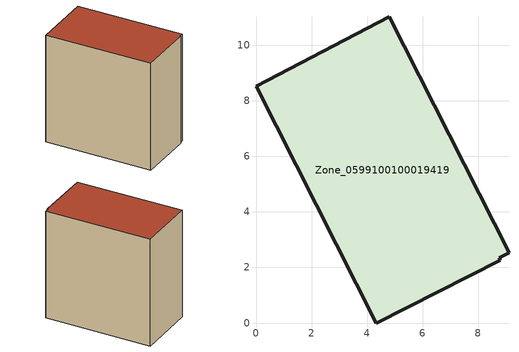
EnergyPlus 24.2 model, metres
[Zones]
Zone_0599100100019419
 floor ground (C_G): 9.11,2.53 8.75,2.34 8.79,2.26 4.32,0 0,8.53 4.8,11.02 z3.38
 wall outside (C_F): 9.11,2.53 4.8,11.02 0,8.53 4.32,0 8.79,2.26 8.75,2.34 9.11,2.53 z3.38:13.15
 roof outside (C_R): 8.75,2.34 9.11,2.53 4.8,11.02 0,8.53 4.32,0 8.79,2.26 z13.15
[BUILDING]
Pand.0599100100019419: North Axis=0; Terrain=City; Loads Convergence Tolerance Value=0.04; Temperature Convergence Tolerance Value=0.4; Solar Distribution=FullExterior; Maximum Number of Warmup Days=25; Minimum Number of Warmup Days=1
[Site:Location]
Rotterdam.The.Hague.AP_ZH_NLD Design_Conditions: Latitude=51.96; Longitude=4.45; Time Zone=1; Elevation=-4.5
[SITE:GROUNDTEMPERATURE:BUILDINGSURFACE]
18, 18, 18, 18, 18, 18, 18, 18, 18, 18, 18, 18
[MATERIAL] Thermal Absorptance=0.9; Solar Absorptance=0.7; Visible Absorptance=0.7
Name | Roughness | Thickness | Conductivity | Density | Specific Heat
G.TI.2015-2018 | MediumSmooth | 0.15 | 0.0428571 | 540 | 1210
F.TI.2015-2018 | Rough | 0.3 | 0.0666667 | 1920 | 840
R.TI.2015-2018 | MediumRough | 0.2 | 0.0333333 | 1500 | 1000
[CONSTRUCTION]
C_G: G.TI.2015-2018
C_F: F.TI.2015-2018
C_R: R.TI.2015-2018
[ZONE]
Zone_0599100100019419: Type=1; Multiplier=1; Ceiling Height=Autocalculate; Volume=Autocalculate; Floor Area=autocalculate; Part of Total Floor Area=Yes
[ZONEINFILTRATION:DESIGNFLOWRATE]
Infil_Zone_0599100100019419: Zone or ZoneList or Space or SpaceList=Zone_0599100100019419; Schedule=AlwaysOn; Design Flow Rate Calculation Method=Flow/Area; Flow Rate per Floor Area=0.0015; Constant Term Coefficient=1; Temperature Term Coefficient=0; Velocity Term Coefficient=0; Velocity Squared Term Coefficient=0
[HVACTEMPLATE:ZONE:IDEALLOADSAIRSYSTEM]
Zone_0599100100019419: Maximum Heating Supply Air Temperature=50; Minimum Cooling Supply Air Temperature=13; Maximum Heating Supply Air Humidity Ratio=0.0156; Minimum Cooling Supply Air Humidity Ratio=0.0077; Heating Limit=NoLimit; Cooling Limit=NoLimit; Dehumidification Control Type=ConstantSensibleHeatRatio; Cooling Sensible Heat Ratio=0.7; Dehumidification Setpoint=60; Humidification Control Type=None; Humidification Setpoint=30; Outdoor Air Method=None; Outdoor Air Flow Rate per Person=0.00944; Outdoor Air Flow Rate per Zone Floor Area=0; Outdoor Air Flow Rate per Zone=0; Demand Controlled Ventilation Type=None; Outdoor Air Economizer Type=NoEconomizer; Heat Recovery Type=None; Sensible Heat Recovery Effectiveness=0.7; Latent Heat Recovery Effectiveness=0.65
[ZONECONTROL:THERMOSTAT]
ThermostatControl_Zone_0599100100019419: Zone or ZoneList=Zone_0599100100019419; Control Type Schedule=DualSetpointControlType; Control 1=Thermostat_Zone_0599100100019419; Temperature Difference Between Cutout And Setpoint=0
[THERMOSTATSETPOINT:DUALSETPOINT]
Thermostat_Zone_0599100100019419: Heating Setpoint Temperature Schedule=HeatingSetpoint_Zone_0599100100019419; Cooling Setpoint Temperature Schedule=CoolingSetpoint_Zone_0599100100019419
[SCHEDULE:COMPACT]
HeatingSetpoint_Zone_0599100100019419: Through: 12/31, For: AllDays, Until: 24:00, 21
CoolingSetpoint_Zone_0599100100019419: Through: 12/31, For: AllDays, Until: 24:00, 24
DualSetpointControlType: Through: 12/31, For: AllDays, Until: 24:00, 4
AlwaysOn: Through: 12/31, For: AllDays, Until: 24:00, 1
